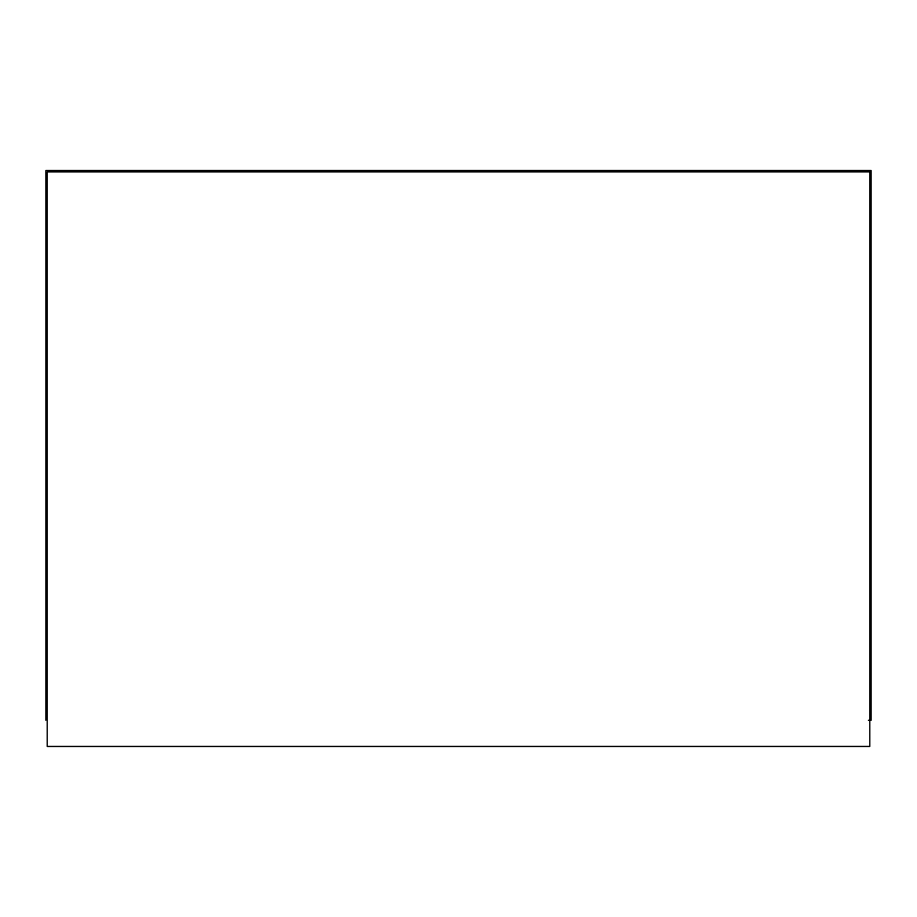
<?xml version="1.0" encoding="UTF-8"?>
<svg xmlns="http://www.w3.org/2000/svg" width="917" height="917" viewBox="0 0 917 917"><rect width="100%" height="100%" fill="white"/><g stroke="black" fill="none" stroke-linecap="round" stroke-linejoin="round"><path stroke-width="1.38" d="M868.399 720.315L871.15 720.315L871.15 170.539L45.85 170.539L45.85 720.315M869.774 171.915L47.226 171.926L47.226 746.461L869.774 746.449L869.774 171.915"/></g></svg>
